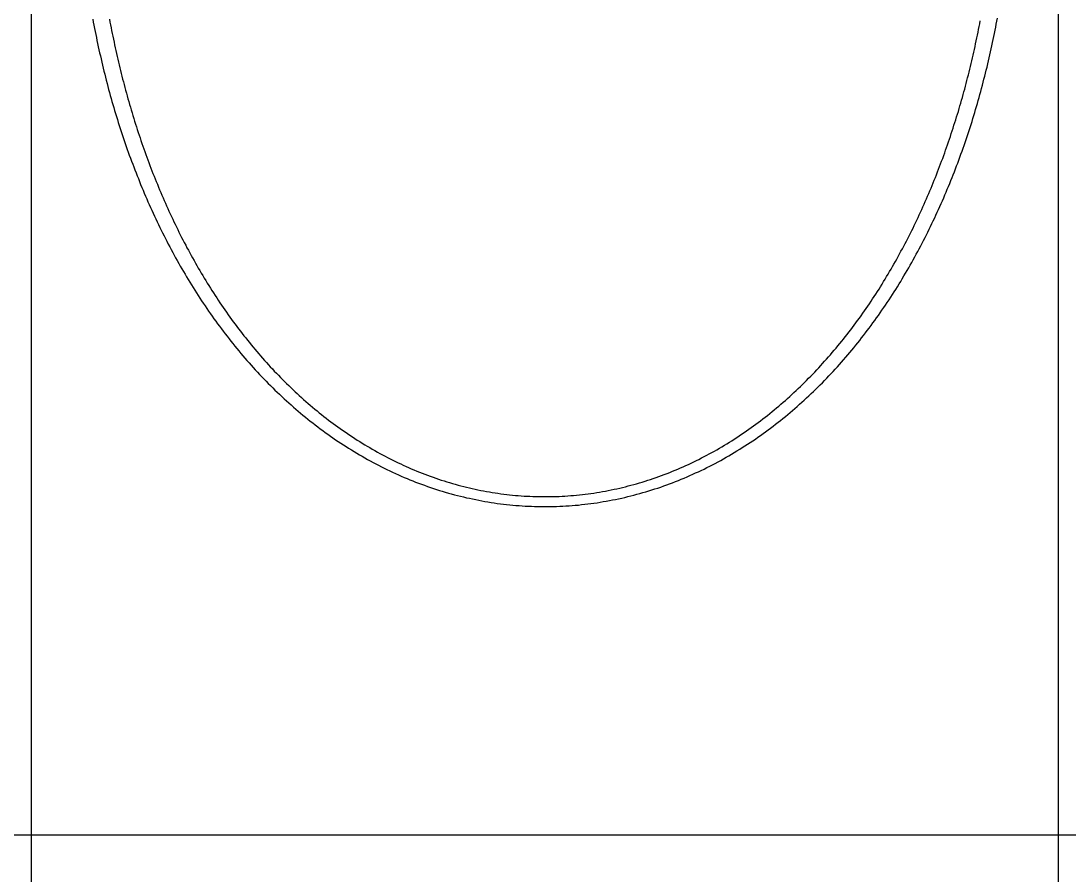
# Model space of a CAD drawing. Header units: millimetres. Extents: x 0 to 3800, y -67 to 2530.
# Drawn here: x 3326.11 to 3337.4, y 953.71 to 962.91 of the extents above; entities that cross this region are included whole.
import ezdxf
from ezdxf.lldxf.tags import DXFTag

# ---------------------------------------------------------------- set-up
doc = ezdxf.new("R2010")
doc.units = ezdxf.units.MM
doc.layers.add('내부선 및 부속', color=4, linetype='Continuous')
doc.layers.add('중심선', color=1, linetype='DASHED')
tags = doc.linetypes.add('DASHDOT', pattern=[70, 31, -13, 13, -13]).pattern_tags.tags
tags[10:11] = [DXFTag(74, 4), DXFTag(75, 0), DXFTag(340, '0'), DXFTag(46, 0.0), DXFTag(50, 0.0), DXFTag(44, 0.0), DXFTag(45, 0.0)]
tags[8:9] = [DXFTag(74, 4), DXFTag(75, 0), DXFTag(340, '0'), DXFTag(46, 0.0), DXFTag(50, 0.0), DXFTag(44, 0.0), DXFTag(45, 0.0)]
tags[6:7] = [DXFTag(74, 4), DXFTag(75, 0), DXFTag(340, '0'), DXFTag(46, 0.0), DXFTag(50, 0.0), DXFTag(44, 0.0), DXFTag(45, 0.0)]
tags[4:5] = [DXFTag(74, 4), DXFTag(75, 0), DXFTag(340, '0'), DXFTag(46, 0.0), DXFTag(50, 0.0), DXFTag(44, 0.0), DXFTag(45, 0.0)]
tags = doc.linetypes.add('DASHED', pattern=[25.72, 12.86, -12.86]).pattern_tags.tags
tags[6:7] = [DXFTag(74, 4), DXFTag(75, 0), DXFTag(340, '0'), DXFTag(46, 0.0), DXFTag(50, 0.0), DXFTag(44, 0.0), DXFTag(45, 0.0)]
tags[4:5] = [DXFTag(74, 4), DXFTag(75, 0), DXFTag(340, '0'), DXFTag(46, 0.0), DXFTag(50, 0.0), DXFTag(44, 0.0), DXFTag(45, 0.0)]

msp = doc.modelspace()

# ---------------------------------------------------------------- linework, layer by layer
at = {"layer": '내부선 및 부속', "linetype": 'Continuous'}
for p, q in [((3326.223, 932.998), (3326.223, 975.274)), ((3337.286, 932.998), (3337.286, 975.274))]:
    msp.add_line(p, q, dxfattribs=at)
at = {"layer": '내부선 및 부속', "linetype": 'Continuous', "flags": 128}
for points in [[(3326.882, 962.929), (3326.888, 962.896), (3326.894, 962.863), (3326.901, 962.83), (3326.907, 962.797), (3326.914, 962.764), (3326.921, 962.731), (3326.927, 962.698), (3326.934, 962.665), (3326.942, 962.632), (3326.949, 962.599), (3326.956, 962.566), (3326.964, 962.533), (3326.971, 962.5), (3326.979, 962.467), (3326.987, 962.434), (3326.995, 962.401), (3327.003, 962.368), (3327.011, 962.336), (3327.019, 962.303), (3327.027, 962.27), (3327.036, 962.237), (3327.045, 962.205), (3327.053, 962.172), (3327.062, 962.139), (3327.071, 962.107), (3327.08, 962.074), (3327.089, 962.042), (3327.099, 962.009), (3327.108, 961.977), (3327.118, 961.944), (3327.128, 961.912), (3327.137, 961.88), (3327.147, 961.847), (3327.157, 961.815), (3327.168, 961.783), (3327.178, 961.751), (3327.188, 961.718), (3327.199, 961.686), (3327.21, 961.654), (3327.221, 961.622), (3327.231, 961.59), (3327.243, 961.558), (3327.254, 961.526), (3327.265, 961.495), (3327.276, 961.463), (3327.288, 961.431), (3327.3, 961.399), (3327.312, 961.368), (3327.324, 961.336), (3327.336, 961.305), (3327.348, 961.273), (3327.36, 961.242), (3327.373, 961.21), (3327.385, 961.179), (3327.398, 961.148), (3327.411, 961.116), (3327.424, 961.085), (3327.437, 961.054), (3327.45, 961.023), (3327.464, 960.992), (3327.477, 960.961), (3327.491, 960.93), (3327.504, 960.899), (3327.518, 960.869), (3327.532, 960.838), (3327.547, 960.807), (3327.561, 960.777), (3327.575, 960.746), (3327.59, 960.716), (3327.605, 960.685), (3327.619, 960.655), (3327.634, 960.625), (3327.65, 960.595), (3327.665, 960.565), (3327.68, 960.535), (3327.696, 960.505), (3327.711, 960.475), (3327.727, 960.445), (3327.743, 960.415), (3327.759, 960.386), (3327.775, 960.356), (3327.792, 960.327), (3327.808, 960.297), (3327.825, 960.268), (3327.842, 960.239), (3327.859, 960.21), (3327.876, 960.181), (3327.893, 960.152), (3327.91, 960.123), (3327.928, 960.094), (3327.945, 960.065), (3327.963, 960.036), (3327.981, 960.008), (3327.999, 959.98), (3327.999, 959.98), (3328.017, 959.951), (3328.036, 959.923), (3328.054, 959.895), (3328.073, 959.867), (3328.092, 959.839), (3328.111, 959.811), (3328.13, 959.783), (3328.149, 959.755), (3328.168, 959.728), (3328.188, 959.7), (3328.208, 959.673), (3328.227, 959.646), (3328.247, 959.619), (3328.268, 959.592), (3328.288, 959.565), (3328.308, 959.538), (3328.329, 959.511), (3328.35, 959.484), (3328.371, 959.458), (3328.392, 959.432), (3328.413, 959.405), (3328.434, 959.379), (3328.456, 959.353), (3328.478, 959.327), (3328.499, 959.302), (3328.521, 959.276), (3328.543, 959.251), (3328.566, 959.225), (3328.588, 959.2), (3328.611, 959.175), (3328.633, 959.15), (3328.656, 959.125), (3328.679, 959.101), (3328.703, 959.076), (3328.726, 959.052), (3328.749, 959.028), (3328.773, 959.004), (3328.797, 958.98), (3328.821, 958.956), (3328.845, 958.932), (3328.869, 958.909), (3328.894, 958.886), (3328.918, 958.862), (3328.943, 958.839), (3328.968, 958.817), (3328.993, 958.794), (3329.018, 958.772), (3329.044, 958.749), (3329.069, 958.727), (3329.095, 958.705), (3329.121, 958.683), (3329.147, 958.662), (3329.173, 958.64), (3329.199, 958.619), (3329.226, 958.598), (3329.252, 958.577), (3329.279, 958.556), (3329.306, 958.536), (3329.333, 958.515), (3329.36, 958.495), (3329.387, 958.475), (3329.415, 958.456), (3329.442, 958.436), (3329.47, 958.417), (3329.498, 958.397), (3329.526, 958.379), (3329.554, 958.36), (3329.582, 958.341), (3329.611, 958.323), (3329.639, 958.305), (3329.668, 958.287), (3329.697, 958.269), (3329.726, 958.252), (3329.755, 958.235), (3329.784, 958.218), (3329.813, 958.201), (3329.843, 958.184), (3329.872, 958.168), (3329.902, 958.152), (3329.932, 958.136), (3329.962, 958.121), (3329.992, 958.105), (3330.022, 958.09), (3330.052, 958.075), (3330.083, 958.061), (3330.113, 958.046), (3330.144, 958.032), (3330.175, 958.018), (3330.206, 958.005), (3330.237, 957.991), (3330.268, 957.978), (3330.299, 957.965), (3330.33, 957.953), (3330.361, 957.94), (3330.393, 957.928), (3330.425, 957.916), (3330.456, 957.905), (3330.488, 957.894), (3330.52, 957.883), (3330.552, 957.872), (3330.552, 957.872), (3330.584, 957.861), (3330.616, 957.851), (3330.648, 957.841), (3330.68, 957.832), (3330.713, 957.822), (3330.745, 957.813), (3330.778, 957.804), (3330.81, 957.796), (3330.843, 957.788), (3330.876, 957.78), (3330.909, 957.772), (3330.942, 957.765), (3330.975, 957.758), (3331.008, 957.751), (3331.041, 957.744), (3331.074, 957.738), (3331.107, 957.732), (3331.14, 957.727), (3331.174, 957.721), (3331.207, 957.716), (3331.24, 957.711), (3331.274, 957.707), (3331.307, 957.703), (3331.341, 957.699), (3331.374, 957.695), (3331.408, 957.692), (3331.441, 957.689), (3331.475, 957.687), (3331.509, 957.684), (3331.542, 957.682), (3331.576, 957.68), (3331.61, 957.679), (3331.643, 957.678), (3331.677, 957.677), (3331.711, 957.676), (3331.744, 957.676), (3331.778, 957.676), (3331.812, 957.677), (3331.846, 957.677), (3331.879, 957.678), (3331.913, 957.68), (3331.947, 957.681), (3331.98, 957.683), (3332.014, 957.685), (3332.048, 957.688), (3332.081, 957.69), (3332.115, 957.693), (3332.148, 957.697), (3332.182, 957.701), (3332.215, 957.705), (3332.249, 957.709), (3332.282, 957.713), (3332.316, 957.718), (3332.349, 957.723), (3332.382, 957.729), (3332.415, 957.735), (3332.449, 957.741), (3332.482, 957.747), (3332.515, 957.754), (3332.548, 957.761), (3332.581, 957.768), (3332.613, 957.775), (3332.646, 957.783), (3332.679, 957.791), (3332.712, 957.799), (3332.744, 957.808), (3332.777, 957.817), (3332.809, 957.826), (3332.842, 957.836), (3332.874, 957.845), (3332.906, 957.855), (3332.938, 957.866), (3332.97, 957.876), (3333.002, 957.887), (3333.034, 957.898), (3333.066, 957.91), (3333.097, 957.921), (3333.129, 957.933), (3333.16, 957.945), (3333.192, 957.958), (3333.223, 957.971), (3333.254, 957.983), (3333.285, 957.997), (3333.316, 958.01), (3333.347, 958.024), (3333.377, 958.038), (3333.408, 958.052), (3333.438, 958.066), (3333.469, 958.081), (3333.499, 958.096), (3333.529, 958.111), (3333.559, 958.127), (3333.589, 958.142), (3333.619, 958.158), (3333.648, 958.174), (3333.678, 958.191), (3333.707, 958.207), (3333.736, 958.224), (3333.765, 958.241), (3333.794, 958.258), (3333.794, 958.258), (3333.823, 958.276), (3333.852, 958.293), (3333.88, 958.311), (3333.909, 958.329), (3333.937, 958.348), (3333.965, 958.366), (3333.993, 958.385), (3334.021, 958.404), (3334.049, 958.423), (3334.076, 958.443), (3334.104, 958.462), (3334.131, 958.482), (3334.158, 958.502), (3334.185, 958.522), (3334.212, 958.542), (3334.239, 958.563), (3334.265, 958.584), (3334.292, 958.605), (3334.318, 958.626), (3334.344, 958.647), (3334.37, 958.669), (3334.396, 958.69), (3334.422, 958.712), (3334.447, 958.734), (3334.473, 958.756), (3334.498, 958.779), (3334.523, 958.801), (3334.548, 958.824), (3334.573, 958.847), (3334.598, 958.87), (3334.622, 958.893), (3334.647, 958.916), (3334.671, 958.94), (3334.695, 958.963), (3334.719, 958.987), (3334.743, 959.011), (3334.766, 959.035), (3334.79, 959.06), (3334.813, 959.084), (3334.836, 959.109), (3334.859, 959.133), (3334.882, 959.158), (3334.905, 959.183), (3334.928, 959.208), (3334.95, 959.234), (3334.972, 959.259), (3334.994, 959.285), (3335.016, 959.31), (3335.038, 959.336), (3335.06, 959.362), (3335.081, 959.388), (3335.103, 959.414), (3335.124, 959.44), (3335.145, 959.467), (3335.166, 959.493), (3335.186, 959.52), (3335.207, 959.547), (3335.227, 959.573), (3335.248, 959.6), (3335.268, 959.627), (3335.288, 959.655), (3335.308, 959.682), (3335.327, 959.709), (3335.347, 959.737), (3335.366, 959.764), (3335.385, 959.792), (3335.404, 959.82), (3335.423, 959.848), (3335.442, 959.876), (3335.461, 959.904), (3335.479, 959.932), (3335.497, 959.96), (3335.516, 959.989), (3335.534, 960.017), (3335.552, 960.046), (3335.569, 960.075), (3335.587, 960.103), (3335.604, 960.132), (3335.622, 960.161), (3335.639, 960.19), (3335.656, 960.219), (3335.673, 960.249), (3335.689, 960.278), (3335.706, 960.307), (3335.722, 960.337), (3335.739, 960.366), (3335.755, 960.396), (3335.771, 960.425), (3335.787, 960.455), (3335.803, 960.485), (3335.818, 960.515), (3335.834, 960.545), (3335.849, 960.575), (3335.864, 960.605), (3335.879, 960.635), (3335.894, 960.665), (3335.909, 960.696), (3335.924, 960.726), (3335.938, 960.757), (3335.953, 960.787), (3335.953, 960.787), (3335.967, 960.818), (3335.981, 960.848), (3335.995, 960.879), (3336.009, 960.91), (3336.023, 960.941), (3336.036, 960.972), (3336.05, 961.003), (3336.063, 961.034), (3336.076, 961.065), (3336.089, 961.096), (3336.102, 961.127), (3336.115, 961.158), (3336.128, 961.19), (3336.14, 961.221), (3336.153, 961.252), (3336.165, 961.284), (3336.177, 961.315), (3336.189, 961.347), (3336.201, 961.378), (3336.213, 961.41), (3336.225, 961.442), (3336.236, 961.474), (3336.248, 961.505), (3336.259, 961.537), (3336.27, 961.569), (3336.281, 961.601), (3336.292, 961.633), (3336.303, 961.665), (3336.313, 961.697), (3336.324, 961.73), (3336.334, 961.762), (3336.345, 961.794), (3336.355, 961.826), (3336.365, 961.858), (3336.375, 961.891), (3336.384, 961.923), (3336.394, 961.956), (3336.404, 961.988), (3336.413, 962.021), (3336.422, 962.053), (3336.432, 962.086), (3336.441, 962.118), (3336.45, 962.151), (3336.458, 962.183), (3336.467, 962.216), (3336.476, 962.249), (3336.484, 962.282), (3336.493, 962.314), (3336.501, 962.347), (3336.509, 962.38), (3336.517, 962.413), (3336.525, 962.446), (3336.533, 962.479), (3336.54, 962.512), (3336.548, 962.544), (3336.555, 962.577), (3336.562, 962.61), (3336.57, 962.643), (3336.577, 962.676), (3336.584, 962.709), (3336.591, 962.743), (3336.597, 962.776), (3336.604, 962.809), (3336.61, 962.842), (3336.617, 962.875), (3336.623, 962.908), (3336.629, 962.941)], [(3327.062, 962.929), (3327.067, 962.898), (3327.073, 962.867), (3327.079, 962.836), (3327.085, 962.805), (3327.092, 962.774), (3327.098, 962.744), (3327.104, 962.713), (3327.111, 962.682), (3327.117, 962.651), (3327.124, 962.621), (3327.131, 962.59), (3327.138, 962.559), (3327.145, 962.528), (3327.152, 962.498), (3327.159, 962.467), (3327.166, 962.436), (3327.173, 962.406), (3327.181, 962.375), (3327.188, 962.345), (3327.196, 962.314), (3327.204, 962.284), (3327.212, 962.253), (3327.22, 962.223), (3327.228, 962.192), (3327.236, 962.162), (3327.244, 962.132), (3327.253, 962.101), (3327.261, 962.071), (3327.27, 962.041), (3327.279, 962.01), (3327.287, 961.98), (3327.296, 961.95), (3327.305, 961.92), (3327.314, 961.89), (3327.324, 961.859), (3327.333, 961.829), (3327.342, 961.799), (3327.352, 961.769), (3327.362, 961.739), (3327.371, 961.709), (3327.381, 961.68), (3327.391, 961.65), (3327.401, 961.62), (3327.412, 961.59), (3327.422, 961.56), (3327.432, 961.531), (3327.443, 961.501), (3327.454, 961.471), (3327.464, 961.442), (3327.475, 961.412), (3327.486, 961.383), (3327.497, 961.353), (3327.508, 961.324), (3327.52, 961.295), (3327.531, 961.265), (3327.543, 961.236), (3327.554, 961.207), (3327.566, 961.178), (3327.578, 961.149), (3327.59, 961.119), (3327.602, 961.09), (3327.614, 961.061), (3327.626, 961.033), (3327.639, 961.004), (3327.651, 960.975), (3327.664, 960.946), (3327.677, 960.917), (3327.69, 960.889), (3327.703, 960.86), (3327.716, 960.831), (3327.729, 960.803), (3327.743, 960.775), (3327.756, 960.746), (3327.77, 960.718), (3327.783, 960.69), (3327.797, 960.661), (3327.811, 960.633), (3327.825, 960.605), (3327.839, 960.577), (3327.854, 960.549), (3327.868, 960.521), (3327.883, 960.493), (3327.897, 960.466), (3327.912, 960.438), (3327.927, 960.41), (3327.942, 960.383), (3327.957, 960.355), (3327.973, 960.328), (3327.988, 960.3), (3328.004, 960.273), (3328.019, 960.246), (3328.035, 960.219), (3328.035, 960.219), (3328.051, 960.192), (3328.067, 960.165), (3328.083, 960.138), (3328.099, 960.111), (3328.116, 960.084), (3328.132, 960.058), (3328.149, 960.031), (3328.166, 960.004), (3328.183, 959.978), (3328.2, 959.952), (3328.217, 959.925), (3328.234, 959.899), (3328.252, 959.873), (3328.27, 959.847), (3328.287, 959.821), (3328.305, 959.795), (3328.323, 959.77), (3328.341, 959.744), (3328.359, 959.718), (3328.378, 959.693), (3328.396, 959.668), (3328.415, 959.642), (3328.434, 959.617), (3328.453, 959.592), (3328.472, 959.567), (3328.491, 959.542), (3328.51, 959.517), (3328.53, 959.493), (3328.549, 959.468), (3328.569, 959.444), (3328.589, 959.419), (3328.609, 959.395), (3328.629, 959.371), (3328.649, 959.347), (3328.67, 959.323), (3328.69, 959.299), (3328.711, 959.276), (3328.732, 959.252), (3328.753, 959.229), (3328.774, 959.205), (3328.795, 959.182), (3328.817, 959.159), (3328.838, 959.136), (3328.86, 959.113), (3328.882, 959.091), (3328.904, 959.068), (3328.926, 959.046), (3328.948, 959.024), (3328.97, 959.002), (3328.993, 958.98), (3329.015, 958.958), (3329.038, 958.936), (3329.061, 958.914), (3329.084, 958.893), (3329.107, 958.872), (3329.131, 958.851), (3329.154, 958.83), (3329.178, 958.809), (3329.202, 958.788), (3329.225, 958.768), (3329.25, 958.747), (3329.274, 958.727), (3329.298, 958.707), (3329.322, 958.687), (3329.347, 958.668), (3329.372, 958.648), (3329.397, 958.629), (3329.422, 958.609), (3329.447, 958.59), (3329.472, 958.571), (3329.497, 958.553), (3329.523, 958.534), (3329.548, 958.516), (3329.574, 958.498), (3329.6, 958.48), (3329.626, 958.462), (3329.652, 958.444), (3329.679, 958.427), (3329.705, 958.41), (3329.731, 958.393), (3329.758, 958.376), (3329.785, 958.359), (3329.812, 958.343), (3329.839, 958.327), (3329.866, 958.311), (3329.893, 958.295), (3329.92, 958.279), (3329.948, 958.264), (3329.975, 958.249), (3330.003, 958.234), (3330.031, 958.219), (3330.059, 958.204), (3330.086, 958.19), (3330.115, 958.176), (3330.143, 958.162), (3330.171, 958.148), (3330.2, 958.135), (3330.228, 958.122), (3330.257, 958.109), (3330.285, 958.096), (3330.285, 958.096), (3330.314, 958.084), (3330.343, 958.071), (3330.372, 958.059), (3330.401, 958.048), (3330.43, 958.036), (3330.46, 958.025), (3330.489, 958.014), (3330.519, 958.003), (3330.548, 957.992), (3330.578, 957.982), (3330.608, 957.972), (3330.637, 957.962), (3330.667, 957.952), (3330.697, 957.943), (3330.727, 957.934), (3330.757, 957.925), (3330.788, 957.916), (3330.818, 957.908), (3330.848, 957.9), (3330.879, 957.892), (3330.909, 957.885), (3330.94, 957.877), (3330.97, 957.87), (3331.001, 957.864), (3331.032, 957.857), (3331.063, 957.851), (3331.093, 957.845), (3331.124, 957.839), (3331.155, 957.834), (3331.186, 957.829), (3331.217, 957.824), (3331.248, 957.819), (3331.279, 957.815), (3331.311, 957.811), (3331.342, 957.807), (3331.373, 957.804), (3331.404, 957.8), (3331.436, 957.797), (3331.467, 957.795), (3331.498, 957.792), (3331.529, 957.79), (3331.561, 957.788), (3331.592, 957.787), (3331.624, 957.785), (3331.655, 957.784), (3331.686, 957.784), (3331.718, 957.783), (3331.749, 957.783), (3331.781, 957.783), (3331.812, 957.783), (3331.843, 957.784), (3331.875, 957.785), (3331.906, 957.786), (3331.938, 957.788), (3331.969, 957.789), (3332, 957.791), (3332.032, 957.794), (3332.063, 957.796), (3332.094, 957.799), (3332.126, 957.802), (3332.157, 957.806), (3332.188, 957.81), (3332.219, 957.814), (3332.25, 957.818), (3332.281, 957.822), (3332.312, 957.827), (3332.343, 957.832), (3332.374, 957.837), (3332.405, 957.843), (3332.436, 957.849), (3332.467, 957.855), (3332.498, 957.862), (3332.528, 957.868), (3332.559, 957.875), (3332.59, 957.882), (3332.62, 957.89), (3332.65, 957.898), (3332.681, 957.906), (3332.711, 957.914), (3332.741, 957.922), (3332.772, 957.931), (3332.802, 957.94), (3332.832, 957.949), (3332.862, 957.959), (3332.891, 957.969), (3332.921, 957.979), (3332.951, 957.989), (3332.981, 957.999), (3333.01, 958.01), (3333.039, 958.021), (3333.069, 958.032), (3333.098, 958.044), (3333.127, 958.056), (3333.156, 958.067), (3333.185, 958.08), (3333.214, 958.092), (3333.243, 958.105), (3333.271, 958.118), (3333.3, 958.131), (3333.328, 958.144), (3333.328, 958.144), (3333.357, 958.158), (3333.385, 958.171), (3333.413, 958.185), (3333.441, 958.2), (3333.469, 958.214), (3333.497, 958.229), (3333.524, 958.243), (3333.552, 958.259), (3333.579, 958.274), (3333.607, 958.289), (3333.634, 958.305), (3333.661, 958.321), (3333.688, 958.337), (3333.715, 958.353), (3333.741, 958.37), (3333.768, 958.386), (3333.794, 958.403), (3333.821, 958.42), (3333.847, 958.438), (3333.873, 958.455), (3333.899, 958.473), (3333.925, 958.491), (3333.951, 958.509), (3333.976, 958.527), (3334.002, 958.545), (3334.027, 958.564), (3334.052, 958.583), (3334.077, 958.601), (3334.102, 958.621), (3334.127, 958.64), (3334.152, 958.659), (3334.176, 958.679), (3334.201, 958.699), (3334.225, 958.719), (3334.249, 958.739), (3334.273, 958.759), (3334.297, 958.779), (3334.321, 958.8), (3334.344, 958.821), (3334.368, 958.842), (3334.391, 958.863), (3334.414, 958.884), (3334.437, 958.905), (3334.46, 958.927), (3334.483, 958.948), (3334.506, 958.97), (3334.528, 958.992), (3334.551, 959.014), (3334.573, 959.036), (3334.595, 959.059), (3334.617, 959.081), (3334.639, 959.104), (3334.661, 959.126), (3334.682, 959.149), (3334.704, 959.172), (3334.725, 959.195), (3334.746, 959.219), (3334.767, 959.242), (3334.788, 959.266), (3334.809, 959.289), (3334.83, 959.313), (3334.85, 959.337), (3334.871, 959.361), (3334.891, 959.385), (3334.911, 959.409), (3334.931, 959.433), (3334.951, 959.458), (3334.971, 959.482), (3334.99, 959.507), (3335.009, 959.532), (3335.029, 959.557), (3335.048, 959.582), (3335.067, 959.607), (3335.086, 959.632), (3335.105, 959.657), (3335.123, 959.682), (3335.142, 959.708), (3335.16, 959.733), (3335.178, 959.759), (3335.196, 959.785), (3335.214, 959.81), (3335.232, 959.836), (3335.25, 959.862), (3335.267, 959.888), (3335.284, 959.914), (3335.302, 959.941), (3335.319, 959.967), (3335.336, 959.993), (3335.353, 960.02), (3335.369, 960.046), (3335.386, 960.073), (3335.403, 960.1), (3335.419, 960.127), (3335.435, 960.154), (3335.451, 960.181), (3335.467, 960.208), (3335.483, 960.235), (3335.499, 960.262), (3335.514, 960.289), (3335.53, 960.316), (3335.53, 960.316), (3335.545, 960.344), (3335.56, 960.371), (3335.575, 960.399), (3335.59, 960.427), (3335.605, 960.454), (3335.62, 960.482), (3335.635, 960.51), (3335.649, 960.538), (3335.663, 960.566), (3335.678, 960.594), (3335.692, 960.622), (3335.706, 960.65), (3335.72, 960.678), (3335.733, 960.706), (3335.747, 960.734), (3335.761, 960.763), (3335.774, 960.791), (3335.787, 960.82), (3335.8, 960.848), (3335.813, 960.877), (3335.826, 960.905), (3335.839, 960.934), (3335.852, 960.963), (3335.864, 960.991), (3335.877, 961.02), (3335.889, 961.049), (3335.901, 961.078), (3335.914, 961.107), (3335.926, 961.136), (3335.937, 961.165), (3335.949, 961.194), (3335.961, 961.223), (3335.972, 961.252), (3335.984, 961.282), (3335.995, 961.311), (3336.006, 961.34), (3336.017, 961.37), (3336.028, 961.399), (3336.039, 961.429), (3336.05, 961.458), (3336.061, 961.488), (3336.071, 961.517), (3336.082, 961.547), (3336.092, 961.576), (3336.102, 961.606), (3336.112, 961.636), (3336.122, 961.666), (3336.132, 961.695), (3336.142, 961.725), (3336.152, 961.755), (3336.161, 961.785), (3336.171, 961.815), (3336.18, 961.845), (3336.189, 961.875), (3336.199, 961.905), (3336.208, 961.935), (3336.217, 961.965), (3336.225, 961.995), (3336.234, 962.025), (3336.243, 962.055), (3336.251, 962.086), (3336.26, 962.116), (3336.268, 962.146), (3336.276, 962.176), (3336.284, 962.207), (3336.292, 962.237), (3336.3, 962.267), (3336.308, 962.298), (3336.316, 962.328), (3336.323, 962.359), (3336.331, 962.389), (3336.338, 962.42), (3336.346, 962.45), (3336.353, 962.481), (3336.36, 962.511), (3336.367, 962.542), (3336.374, 962.572), (3336.381, 962.603), (3336.388, 962.634), (3336.394, 962.664), (3336.401, 962.695), (3336.407, 962.726), (3336.413, 962.757), (3336.42, 962.787), (3336.426, 962.818), (3336.432, 962.849), (3336.438, 962.88), (3336.444, 962.911)]]:
    msp.add_lwpolyline(points, dxfattribs=at)
at = {"layer": '중심선', "linetype": 'DASHDOT'}
msp.add_line((3408.126, 954.136), (3224.763, 954.136), dxfattribs=at)

doc.saveas('drawing.dxf')
